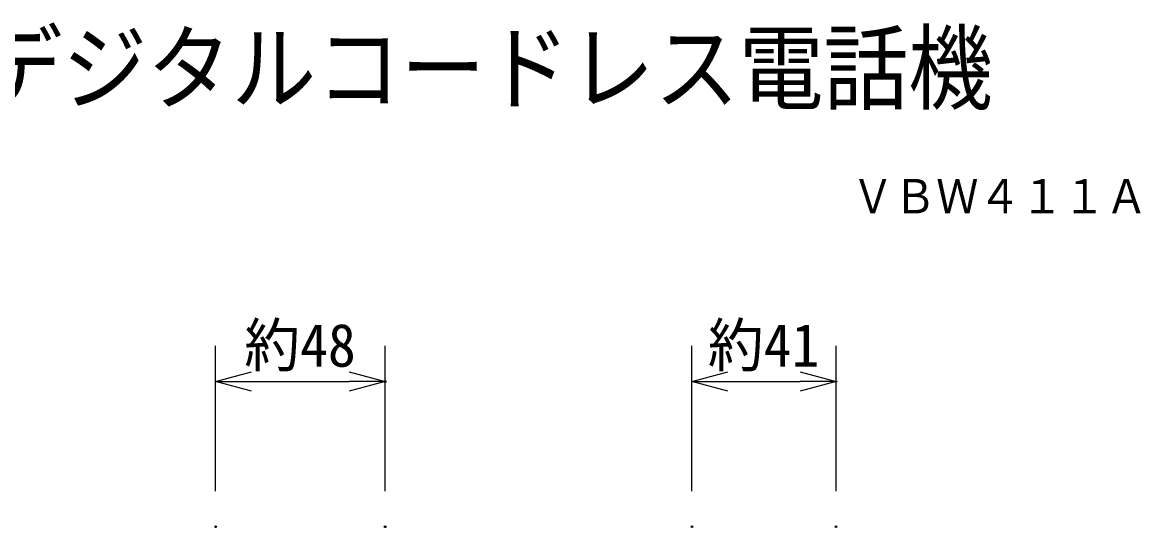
# Model space of a CAD drawing. Units: millimetres, scale not verified. Extents: x -63 to 63, y -57 to 57.
# Drawn here: x 0.1 to 62.5, y 29.1 to 57.4 of the extents above; entities that cross this region are included whole.
import ezdxf
from ezdxf.enums import TextEntityAlignment as Align

# ---------------------------------------------------------------- set-up
doc = ezdxf.new("R2010")
doc.units = ezdxf.units.MM
doc.header["$LTSCALE"] = 0.190236
doc.header["$PDMODE"] = 32
doc.header["$PDSIZE"] = 0.0951
for name, color, linetype in [('0-0_MOJI1', 2, 'Continuous'), ('0-1_TOUROKU', 1, 'Continuous'), ('0-3_GAIKEI', 1, 'Continuous'), ('0-4_SUNPO', 3, 'Continuous'), ('0-5_DEFPOINTS', 7, 'Continuous')]:
    doc.layers.add(name, color=color, linetype=linetype)
doc.styles.add('ＭＳ ゴシック', font='')
doc.styles.get('ＭＳ ゴシック').set_extended_font_data('MS Gothic')

# ---------------------------------------------------------------- blocks, each defined once
blk = doc.blocks.new('_OPEN30')
at = {"layer": '0-3_GAIKEI', "color": 7}
blk.add_line((0, 0), (-1, 0), dxfattribs=at)
blk.add_lwpolyline([(-1, 0.26795), (0, 0), (-1, -0.26795)], dxfattribs=at)

msp = doc.modelspace()

# ---------------------------------------------------------------- linework, layer by layer
at = {"layer": '0-4_SUNPO'}
for p, q in [((10.8463, 31.1957), (10.8463, 39.3124)), ((20.3114, 31.1957), (20.3114, 39.3124)), ((37.4529, 31.1957), (37.4529, 39.3124)), ((45.4999, 31.1957), (45.4999, 39.3124)), ((12.8463, 37.3124), (18.3114, 37.3124)), ((39.4529, 37.3124), (43.4999, 37.3124))]:
    msp.add_line(p, q, dxfattribs=at)
at = {"layer": '0-5_DEFPOINTS'}
for p in [(20.3114, 37.3124), (45.4999, 37.3124), (10.8463, 29.1957), (20.3114, 29.1957), (37.4529, 29.1957), (45.4999, 29.1957)]:
    msp.add_point(p, dxfattribs=at)

# ---------------------------------------------------------------- block references
at = {"layer": '0-4_SUNPO', "xscale": 2, "yscale": 2, "rotation": 180}
for p in [(10.8463, 37.3124), (37.4529, 37.3124)]:
    msp.add_blockref('_OPEN30', p, dxfattribs=at)
at = {"layer": '0-4_SUNPO', "xscale": 2, "yscale": 2}
for p in [(20.3114, 37.3124), (45.4999, 37.3124)]:
    msp.add_blockref('_OPEN30', p, dxfattribs=at)

# ---------------------------------------------------------------- texts
at = {"layer": '0-0_MOJI1', "style": 'ＭＳ ゴシック', "width": 0.9}
msp.add_text('２．４Ｇカラーデジタルコードレス電話機', height=3.848, dxfattribs=at).set_placement((-35.5001, 51.7599), align=Align.BOTTOM_LEFT)
at = {"layer": '0-1_TOUROKU', "style": 'ＭＳ ゴシック', "width": 0.9}
msp.add_text('ＶＢＷ４１１Ａ', height=1.925, dxfattribs=at).set_placement((46.3667, 46.13), align=Align.BOTTOM_LEFT)
at = {"layer": '0-4_SUNPO', "style": 'ＭＳ ゴシック', "width": 0.95}
for s, p in [('約48', (12.4456, 37.422)), ('約41', (38.3432, 37.422))]:
    msp.add_text(s, height=2.406, dxfattribs=at).set_placement(p, align=Align.BOTTOM_LEFT)

doc.saveas('drawing.dxf')
